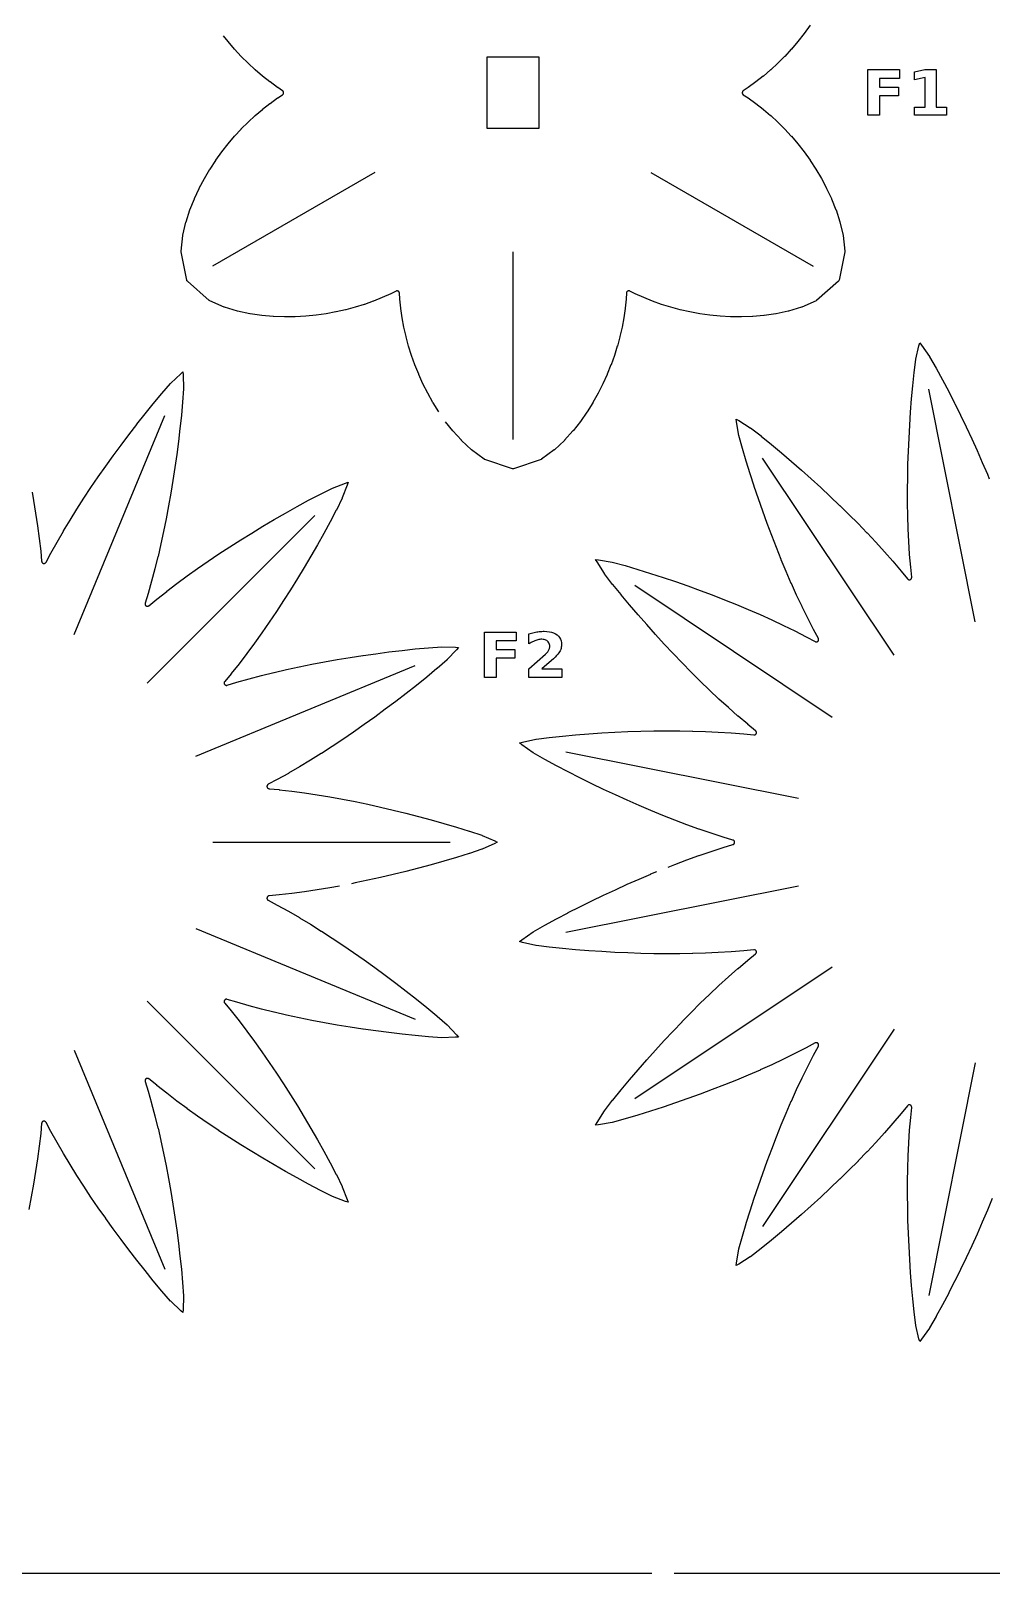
# Model space of a CAD drawing. Header units: millimetres. Extents: x 0 to 300, y 0 to 300.
# Drawn here: x 41.3 to 92.5, y 150 to 232.3 of the extents above; entities that cross this region are included whole.
import ezdxf

# ---------------------------------------------------------------- set-up
doc = ezdxf.new("R2010")
doc.units = ezdxf.units.MM
for name, color, linetype in [('CUT', 1, 'CONTINUOUS'), ('ENGRAVE', 5, 'CONTINUOUS'), ('SCORE', 7, 'CONTINUOUS')]:
    doc.layers.add(name, color=color, linetype=linetype)

msp = doc.modelspace()

# ---------------------------------------------------------------- linework, layer by layer
at = {"layer": 'CUT', "color": 1}
for points in [[(82.8496, 232.6072), (82.5315, 232.163), (82.5281, 232.1585), (82.1977, 231.7354), (82.1942, 231.731), (81.8523, 231.328), (81.8486, 231.3239), (81.4955, 230.9402), (81.4917, 230.9362), (81.1278, 230.5713), (81.1238, 230.5675), (80.7493, 230.2211), (80.7452, 230.2174), (80.3603, 229.8891), (80.356, 229.8855), (79.9607, 229.5751), (79.9563, 229.5718), (79.5508, 229.2791), (79.5462, 229.2759), (79.2884, 229.1053), (79.277, 229.0969), (79.2679, 229.0886), (79.2596, 229.0795), (79.2522, 229.0697), (79.2458, 229.0591), (79.2406, 229.048), (79.2364, 229.0364), (79.2334, 229.0245), (79.2316, 229.0123), (79.231, 229), (79.2316, 228.9877), (79.2334, 228.9755), (79.2364, 228.9636), (79.2406, 228.952), (79.2458, 228.9409), (79.2522, 228.9303), (79.2596, 228.9205), (79.2679, 228.9114), (79.277, 228.9031), (79.2884, 228.8947), (79.5462, 228.7241), (79.5508, 228.7209), (79.9563, 228.4282), (79.9607, 228.4249), (80.356, 228.1145), (80.3603, 228.1109), (80.7452, 227.7826), (80.7493, 227.7789), (81.1238, 227.4325), (81.1278, 227.4287), (81.4917, 227.0638), (81.4955, 227.0598), (81.8486, 226.6761), (81.8523, 226.672), (82.1942, 226.269), (82.1977, 226.2646), (82.5281, 225.8415), (82.5315, 225.837), (82.8496, 225.3928), (82.8529, 225.388), (83.1581, 224.9215), (83.1613, 224.9164), (83.4525, 224.4256), (83.4556, 224.42), (83.731, 223.9022), (83.7341, 223.896), (83.9914, 223.3471), (83.9945, 223.34), (84.2299, 222.7537), (84.233, 222.745), (84.4398, 222.1102), (84.4429, 222.099), (84.6081, 221.3939), (84.6109, 221.3774), (84.7016, 220.5428), (84.7025, 220.5282), (84.7003, 220.5137), (84.3947, 218.9886), (84.3877, 218.9612), (84.3675, 218.9414), (83.1995, 217.9142), (83.188, 217.9051), (83.1749, 217.8985), (82.4068, 217.5598), (82.3911, 217.554), (81.6979, 217.3445), (81.6866, 217.3416), (81.0335, 217.2033), (81.0244, 217.2017), (80.399, 217.1123), (80.3912, 217.1114), (79.7873, 217.0598), (79.7804, 217.0594), (79.1942, 217.0391), (79.1878, 217.039), (78.6172, 217.0457), (78.6111, 217.0459), (78.0545, 217.077), (78.0487, 217.0774), (77.505, 217.1309), (77.4993, 217.1315), (76.9678, 217.2061), (76.9622, 217.207), (76.4423, 217.3016), (76.4368, 217.3027), (75.928, 217.4166), (75.9226, 217.4179), (75.4247, 217.5506), (75.4194, 217.5521), (74.9321, 217.7033), (74.9269, 217.705), (74.4501, 217.8742), (74.4449, 217.8762), (73.9784, 218.0632), (73.9733, 218.0654), (73.5171, 218.2702), (73.512, 218.2726), (73.2354, 218.4105), (73.2224, 218.4162), (73.2107, 218.42), (73.1987, 218.4227), (73.1864, 218.4241), (73.1741, 218.4243), (73.1619, 218.4234), (73.1497, 218.4212), (73.1379, 218.4178), (73.1264, 218.4133), (73.1155, 218.4077), (73.1051, 218.401), (73.0955, 218.3933), (73.0867, 218.3848), (73.0787, 218.3754), (73.0717, 218.3652), (73.0658, 218.3544), (73.0609, 218.3431), (73.0572, 218.3314), (73.0546, 218.3194), (73.0531, 218.3053), (73.0342, 217.9967), (73.0337, 217.9911), (72.983, 217.4936), (72.9823, 217.4881), (72.9111, 216.9906), (72.9102, 216.9851), (72.8183, 216.4876), (72.8172, 216.4822), (72.7044, 215.9846), (72.7031, 215.9793), (72.5691, 215.4817), (72.5675, 215.4764), (72.4118, 214.9788), (72.41, 214.9735), (72.232, 214.4759), (72.23, 214.4707), (72.0287, 213.9731), (72.0265, 213.9679), (71.8009, 213.4702), (71.7984, 213.465), (71.547, 212.9674), (71.5441, 212.9621), (71.2646, 212.4645), (71.2614, 212.459), (70.9507, 211.9616), (70.9468, 211.9558), (70.6002, 211.4586), (70.5955, 211.4523), (70.2054, 210.9553), (70.1995, 210.9483), (69.7531, 210.4518), (69.745, 210.4435), (69.217, 209.9479), (69.2041, 209.9372), (68.5267, 209.4414), (68.5144, 209.4333), (68.5008, 209.4279), (67.0272, 208.93), (67, 208.9225), (66.9728, 208.93), (65.4992, 209.4279), (65.4856, 209.4333), (65.4733, 209.4414), (64.7959, 209.9372), (64.783, 209.9479), (64.255, 210.4435), (64.2469, 210.4518), (63.8005, 210.9483), (63.7946, 210.9553), (63.4109, 211.4441)], [(63.0394, 211.9775), (62.7386, 212.459), (62.7354, 212.4645), (62.4559, 212.9621), (62.453, 212.9674), (62.2016, 213.465), (62.1991, 213.4702), (61.9735, 213.9679), (61.9713, 213.9731), (61.77, 214.4707), (61.768, 214.4759), (61.59, 214.9735), (61.5882, 214.9788), (61.4325, 215.4764), (61.4309, 215.4817), (61.2969, 215.9793), (61.2956, 215.9846), (61.1828, 216.4822), (61.1817, 216.4876), (61.0898, 216.9851), (61.0889, 216.9906), (61.0177, 217.4881), (61.017, 217.4936), (60.9663, 217.9911), (60.9658, 217.9967), (60.9469, 218.3053), (60.9454, 218.3194), (60.9428, 218.3314), (60.9391, 218.3431), (60.9342, 218.3544), (60.9283, 218.3652), (60.9213, 218.3754), (60.9133, 218.3848), (60.9045, 218.3933), (60.8949, 218.401), (60.8845, 218.4077), (60.8736, 218.4133), (60.8621, 218.4178), (60.8503, 218.4212), (60.8381, 218.4234), (60.8259, 218.4243), (60.8136, 218.4241), (60.8013, 218.4227), (60.7893, 218.42), (60.7776, 218.4162), (60.7646, 218.4105), (60.488, 218.2726), (60.4829, 218.2702), (60.0267, 218.0654), (60.0216, 218.0632), (59.5551, 217.8762), (59.5499, 217.8742), (59.0731, 217.705), (59.0679, 217.7033), (58.5806, 217.5521), (58.5753, 217.5506), (58.0774, 217.4179), (58.072, 217.4166), (57.5632, 217.3027), (57.5577, 217.3016), (57.0378, 217.207), (57.0322, 217.2061), (56.5007, 217.1315), (56.495, 217.1309), (55.9513, 217.0774), (55.9455, 217.077), (55.3889, 217.0459), (55.3828, 217.0457), (54.8122, 217.039), (54.8058, 217.0391), (54.2196, 217.0594), (54.2127, 217.0598), (53.6088, 217.1114), (53.601, 217.1123), (52.9756, 217.2017), (52.9665, 217.2033), (52.3134, 217.3416), (52.3021, 217.3445), (51.6089, 217.554), (51.5932, 217.5598), (50.8251, 217.8985), (50.812, 217.9051), (50.8005, 217.9142), (49.6325, 218.9414), (49.6123, 218.9612), (49.6053, 218.9886), (49.2997, 220.5137), (49.2975, 220.5282), (49.2984, 220.5428), (49.3891, 221.3774), (49.3919, 221.3939), (49.5571, 222.099), (49.5602, 222.1102), (49.767, 222.745), (49.7701, 222.7537), (50.0055, 223.34), (50.0086, 223.3471), (50.2659, 223.896), (50.269, 223.9022), (50.5444, 224.42), (50.5475, 224.4256), (50.8387, 224.9164), (50.8419, 224.9215), (51.1471, 225.388), (51.1504, 225.3928), (51.4685, 225.837), (51.4719, 225.8415), (51.8023, 226.2646), (51.8058, 226.269), (52.1477, 226.672), (52.1514, 226.6761), (52.5045, 227.0598), (52.5083, 227.0638), (52.8722, 227.4287), (52.8762, 227.4325), (53.2507, 227.7789), (53.2548, 227.7826), (53.6397, 228.1109), (53.644, 228.1145), (54.0393, 228.4249), (54.0437, 228.4282), (54.4492, 228.7209), (54.4538, 228.7241), (54.7116, 228.8947), (54.723, 228.9031), (54.7321, 228.9114), (54.7404, 228.9205), (54.7478, 228.9303), (54.7542, 228.9409), (54.7594, 228.952), (54.7636, 228.9636), (54.7666, 228.9755), (54.7684, 228.9877), (54.769, 229), (54.7684, 229.0123), (54.7666, 229.0245), (54.7636, 229.0364), (54.7594, 229.048), (54.7542, 229.0591), (54.7478, 229.0697), (54.7404, 229.0795), (54.7321, 229.0886), (54.723, 229.0969), (54.7116, 229.1053), (54.4538, 229.2759), (54.4492, 229.2791), (54.0437, 229.5718), (54.0393, 229.5751), (53.644, 229.8855), (53.6397, 229.8891), (53.2548, 230.2174), (53.2507, 230.2211), (52.8762, 230.5675), (52.8722, 230.5713), (52.5083, 230.9362), (52.5045, 230.9402), (52.1514, 231.3239), (52.1477, 231.328), (51.8058, 231.731), (51.8023, 231.7354), (51.5658, 232.0382)], [(75.2735, 187.6779), (75.6381, 187.8219), (75.6401, 187.8226), (76.2793, 188.0641), (76.2813, 188.0648), (76.9227, 188.2955), (76.9248, 188.2963), (77.5684, 188.5155), (77.5707, 188.5163), (78.2165, 188.7236), (78.219, 188.7243), (78.7361, 188.8798), (78.7494, 188.8845), (78.7605, 188.8897), (78.7711, 188.896), (78.781, 188.9033), (78.7901, 188.9115), (78.7983, 188.9206), (78.8057, 188.9305), (78.812, 188.941), (78.8172, 188.9521), (78.8214, 188.9637), (78.8244, 188.9756), (78.8262, 188.9877), (78.8268, 189), (78.8262, 189.0123), (78.8244, 189.0244), (78.8214, 189.0363), (78.8172, 189.0479), (78.812, 189.059), (78.8057, 189.0695), (78.7983, 189.0794), (78.7901, 189.0885), (78.781, 189.0967), (78.7711, 189.104), (78.7605, 189.1103), (78.7494, 189.1155), (78.7361, 189.1202), (78.219, 189.2757), (78.2165, 189.2764), (77.5707, 189.4837), (77.5684, 189.4845), (76.9248, 189.7037), (76.9227, 189.7045), (76.2813, 189.9352), (76.2793, 189.9359), (75.6401, 190.1774), (75.6381, 190.1781), (75.0009, 190.4298), (74.9991, 190.4305), (74.3637, 190.6918), (74.362, 190.6925), (73.7284, 190.9628), (73.7268, 190.9635), (73.0948, 191.2423), (73.0934, 191.243), (72.4629, 191.5299), (72.4616, 191.5305), (71.8326, 191.825), (71.8313, 191.8256), (71.2037, 192.1275), (71.2025, 192.1281), (70.5764, 192.4372), (70.5751, 192.4379), (69.9505, 192.7546), (69.949, 192.7554), (69.3264, 193.0807), (69.3245, 193.0818), (68.7045, 193.4183), (68.7014, 193.42), (68.0872, 193.7742), (68.0764, 193.781), (67.4779, 194.2045), (67.356, 194.2998), (67.5051, 194.3412), (68.2201, 194.5034), (68.2327, 194.5057), (68.9356, 194.5978), (68.9392, 194.5982), (69.6408, 194.6719), (69.6429, 194.6721), (70.3427, 194.7344), (70.3444, 194.7345), (71.0425, 194.7881), (71.044, 194.7882), (71.7407, 194.8342), (71.7422, 194.8343), (72.4374, 194.8731), (72.4389, 194.8731), (73.1327, 194.9045), (73.1342, 194.9046), (73.8264, 194.9284), (73.828, 194.9284), (74.5186, 194.9442), (74.5203, 194.9442), (75.2092, 194.9515), (75.211, 194.9515), (75.898, 194.9497), (75.9, 194.9497), (76.585, 194.9384), (76.5871, 194.9383), (77.27, 194.9168), (77.2722, 194.9167), (77.953, 194.8843), (77.9553, 194.8842), (78.6337, 194.8405), (78.6362, 194.8403), (79.3122, 194.7847), (79.3147, 194.7845), (79.852, 194.7302), (79.8661, 194.7294), (79.8784, 194.73), (79.8905, 194.7318), (79.9024, 194.7347), (79.914, 194.7389), (79.9251, 194.7441), (79.9357, 194.7504), (79.9455, 194.7577), (79.9546, 194.7659), (79.9629, 194.775), (79.9702, 194.7849), (79.9765, 194.7954), (79.9818, 194.8065), (79.9859, 194.8181), (79.9889, 194.83), (79.9907, 194.8422), (79.9913, 194.8544), (79.9907, 194.8667), (79.9889, 194.8788), (79.9859, 194.8908), (79.9817, 194.9023), (79.9764, 194.9134), (79.9701, 194.9239), (79.9628, 194.9338), (79.9545, 194.9429), (79.944, 194.9523), (79.5257, 195.2938), (79.5237, 195.2954), (79.0064, 195.7341), (79.0046, 195.7357), (78.4939, 196.1846), (78.4922, 196.1861), (77.988, 196.6446), (77.9864, 196.6461), (77.4882, 197.1138), (77.4867, 197.1152), (76.9943, 197.5916), (76.9929, 197.5929), (76.5058, 198.0775), (76.5046, 198.0788), (76.0226, 198.571), (76.0214, 198.5722), (75.5442, 199.0717), (75.5432, 199.0729), (75.0705, 199.5792), (75.0695, 199.5803), (74.6011, 200.0931), (74.6001, 200.0942), (74.1358, 200.6132), (74.1349, 200.6142), (73.6748, 201.1394), (73.6738, 201.1405), (73.218, 201.6722), (73.2169, 201.6734), (72.7662, 202.2123), (72.7648, 202.214), (72.3208, 202.7622), (72.3186, 202.7649), (71.8867, 203.3272), (71.8794, 203.3376), (71.4885, 203.9579), (71.4123, 204.0926), (71.5659, 204.0738), (72.2886, 203.95), (72.301, 203.9473), (72.9857, 203.7634), (72.9891, 203.7624), (73.6655, 203.562), (73.6676, 203.5614), (74.3379, 203.3511), (74.3395, 203.3506), (75.0051, 203.133), (75.0065, 203.1325), (75.6678, 202.9084), (75.6691, 202.9079), (76.3263, 202.6776), (76.3277, 202.6771), (76.9807, 202.4406), (76.9821, 202.4401), (77.6307, 202.1972), (77.6322, 202.1966), (78.2763, 201.9469), (78.2779, 201.9463), (78.9171, 201.6894), (78.9188, 201.6887), (79.5528, 201.4242), (79.5546, 201.4234), (80.1832, 201.1508), (80.1851, 201.1499), (80.8078, 200.8686), (80.8098, 200.8677), (81.4263, 200.5773), (81.4284, 200.5763), (82.0385, 200.2763), (82.0407, 200.2752), (82.6439, 199.9652), (82.6462, 199.964), (83.1218, 199.7082), (83.1345, 199.7021), (83.1461, 199.6979), (83.158, 199.6949), (83.1701, 199.6931), (83.1824, 199.6925), (83.1947, 199.6931), (83.2068, 199.6949), (83.2187, 199.6978), (83.2303, 199.702), (83.2414, 199.7072), (83.252, 199.7135), (83.2618, 199.7208), (83.2709, 199.7291), (83.2792, 199.7382), (83.2865, 199.748), (83.2928, 199.7586), (83.298, 199.7697), (83.3022, 199.7813), (83.3051, 199.7932), (83.3069, 199.8053), (83.3075, 199.8176), (83.3069, 199.8299), (83.3051, 199.842), (83.3021, 199.8539), (83.2979, 199.8655), (83.2918, 199.8782), (83.036, 200.3538), (83.0348, 200.3561), (82.7248, 200.9593), (82.7237, 200.9615), (82.4237, 201.5716), (82.4227, 201.5737), (82.1323, 202.1902), (82.1314, 202.1922), (81.8501, 202.8149), (81.8492, 202.8168), (81.5766, 203.4454), (81.5758, 203.4472), (81.3113, 204.0812), (81.3106, 204.0829), (81.0537, 204.7221), (81.0531, 204.7237), (80.8034, 205.3678), (80.8028, 205.3693), (80.5599, 206.0179), (80.5594, 206.0193), (80.3229, 206.6723), (80.3224, 206.6737), (80.0921, 207.3309), (80.0916, 207.3322), (79.8675, 207.9935), (79.867, 207.9949), (79.6494, 208.6605), (79.6489, 208.6621), (79.4386, 209.3324), (79.438, 209.3345), (79.2376, 210.0109), (79.2366, 210.0143), (79.0527, 210.699), (79.05, 210.7114), (78.9262, 211.4341), (78.9074, 211.5877), (79.0421, 211.5115), (79.6624, 211.1206), (79.6728, 211.1133), (80.2351, 210.6814), (80.2378, 210.6792), (80.786, 210.2352), (80.7877, 210.2338), (81.3266, 209.7831), (81.3278, 209.782), (81.8595, 209.3262), (81.8606, 209.3252), (82.3858, 208.8651), (82.3868, 208.8642), (82.9058, 208.3999), (82.9069, 208.3989), (83.4197, 207.9305), (83.4208, 207.9295), (83.9271, 207.4568), (83.9283, 207.4558), (84.4278, 206.9786), (84.429, 206.9774), (84.9212, 206.4954), (84.9225, 206.4942), (85.4071, 206.0071), (85.4084, 206.0057), (85.8848, 205.5133), (85.8862, 205.5118), (86.3539, 205.0136), (86.3554, 205.012), (86.8139, 204.5078), (86.8154, 204.5061), (87.2643, 203.9954), (87.2659, 203.9936), (87.7046, 203.4763), (87.7062, 203.4743), (88.0477, 203.056), (88.0571, 203.0455), (88.0662, 203.0372), (88.0761, 203.0299), (88.0866, 203.0236), (88.0977, 203.0183), (88.1092, 203.0141), (88.1212, 203.0111), (88.1333, 203.0093), (88.1456, 203.0087), (88.1578, 203.0093), (88.17, 203.0111), (88.1819, 203.0141), (88.1935, 203.0182), (88.2046, 203.0235), (88.2151, 203.0298), (88.225, 203.0371), (88.2341, 203.0454), (88.2423, 203.0545), (88.2496, 203.0643), (88.2559, 203.0749), (88.2611, 203.086), (88.2653, 203.0976), (88.2682, 203.1095), (88.27, 203.1216), (88.2706, 203.1339), (88.2698, 203.148), (88.2155, 203.6853), (88.2153, 203.6878), (88.1597, 204.3638), (88.1595, 204.3663), (88.1158, 205.0447), (88.1157, 205.047), (88.0833, 205.7278), (88.0832, 205.73), (88.0617, 206.4129), (88.0616, 206.415), (88.0503, 207.1), (88.0503, 207.102), (88.0485, 207.789), (88.0485, 207.7908), (88.0558, 208.4797), (88.0558, 208.4814), (88.0716, 209.172), (88.0716, 209.1736), (88.0954, 209.8658), (88.0955, 209.8673), (88.1269, 210.5611), (88.1269, 210.5626), (88.1657, 211.2578), (88.1658, 211.2593), (88.2118, 211.956), (88.2119, 211.9575), (88.2655, 212.6556), (88.2656, 212.6573), (88.3279, 213.3571), (88.3281, 213.3592), (88.4018, 214.0608), (88.4022, 214.0644), (88.4943, 214.7673), (88.4966, 214.7799), (88.6588, 215.4949), (88.7002, 215.644), (88.7955, 215.5221), (89.219, 214.9236), (89.2258, 214.9128), (89.58, 214.2986), (89.5817, 214.2955), (89.9182, 213.6755), (89.9193, 213.6736), (90.2446, 213.051), (90.2454, 213.0495), (90.5621, 212.4249), (90.5628, 212.4236), (90.8719, 211.7975), (90.8725, 211.7963), (91.1744, 211.1687), (91.175, 211.1674), (91.4695, 210.5384), (91.4701, 210.5371), (91.757, 209.9066), (91.7577, 209.9052), (92.0365, 209.2732), (92.0372, 209.2716), (92.3075, 208.638), (92.3082, 208.6363), (92.4108, 208.3869)], [(41.3455, 207.686), (41.4268, 207.2389), (41.4271, 207.2368), (41.5392, 206.5628), (41.5396, 206.5606), (41.6406, 205.8866), (41.641, 205.8844), (41.7305, 205.2104), (41.7308, 205.208), (41.8081, 204.5341), (41.8084, 204.5316), (41.8599, 203.9941), (41.8619, 203.9801), (41.8649, 203.9682), (41.869, 203.9566), (41.8742, 203.9455), (41.8805, 203.9349), (41.8878, 203.9251), (41.8961, 203.9159), (41.9052, 203.9077), (41.915, 203.9004), (41.9256, 203.894), (41.9367, 203.8888), (41.9482, 203.8846), (41.9601, 203.8817), (41.9723, 203.8799), (41.9846, 203.8793), (41.9968, 203.8799), (42.009, 203.8817), (42.0209, 203.8847), (42.0325, 203.8888), (42.0435, 203.8941), (42.0541, 203.9004), (42.0639, 203.9078), (42.073, 203.916), (42.0812, 203.9251), (42.0885, 203.935), (42.0958, 203.9472), (42.3491, 204.424), (42.3503, 204.4263), (42.6796, 205.0193), (42.6808, 205.0214), (43.0214, 205.6098), (43.0226, 205.6118), (43.3739, 206.1958), (43.3751, 206.1976), (43.7366, 206.7775), (43.7377, 206.7792), (44.1088, 207.3551), (44.1099, 207.3567), (44.4901, 207.9289), (44.4911, 207.9304), (44.8799, 208.4992), (44.8809, 208.5006), (45.2777, 209.066), (45.2786, 209.0673), (45.683, 209.6297), (45.6838, 209.6309), (46.0954, 210.1904), (46.0962, 210.1915), (46.5147, 210.7481), (46.5156, 210.7492), (46.9409, 211.303), (46.9418, 211.3041), (47.3743, 211.8549), (47.3753, 211.8562), (47.8159, 212.4034), (47.8173, 212.4051), (48.2683, 212.9475), (48.2706, 212.9502), (48.7378, 213.4835), (48.7466, 213.4927), (49.2787, 213.9971), (49.396, 214.0981), (49.4075, 213.9438), (49.4271, 213.2109), (49.4268, 213.1981), (49.38, 212.4907), (49.3798, 212.4871), (49.3151, 211.7847), (49.3149, 211.7825), (49.2395, 211.084), (49.2393, 211.0824), (49.1557, 210.3871), (49.1555, 210.3857), (49.0647, 209.6933), (49.0645, 209.6919), (48.9669, 209.0025), (48.9666, 209.001), (48.8621, 208.3144), (48.8618, 208.313), (48.7501, 207.6294), (48.7499, 207.6278), (48.6306, 206.9474), (48.6303, 206.9457), (48.503, 206.2687), (48.5027, 206.2669), (48.3669, 205.5934), (48.3665, 205.5915), (48.2217, 204.9218), (48.2213, 204.9198), (48.0669, 204.2542), (48.0664, 204.2521), (47.9019, 203.5907), (47.9013, 203.5885), (47.7261, 202.9316), (47.7254, 202.9292), (47.539, 202.2771), (47.5383, 202.2746), (47.3802, 201.7583), (47.3767, 201.7446), (47.3749, 201.7324), (47.3743, 201.7202), (47.3748, 201.7079), (47.3766, 201.6957), (47.3796, 201.6838), (47.3837, 201.6723), (47.389, 201.6611), (47.3953, 201.6506), (47.4026, 201.6407), (47.4108, 201.6316), (47.4199, 201.6234), (47.4298, 201.6161), (47.4403, 201.6097), (47.4514, 201.6045), (47.463, 201.6004), (47.4749, 201.5974), (47.4871, 201.5956), (47.4993, 201.595), (47.5116, 201.5956), (47.5237, 201.5974), (47.5357, 201.6005), (47.5472, 201.6046), (47.5583, 201.6099), (47.5688, 201.6162), (47.5801, 201.6247), (47.9967, 201.9683), (47.9987, 201.9699), (48.5298, 202.3917), (48.5318, 202.3932), (49.0716, 202.8065), (49.0734, 202.8079), (49.6215, 203.213), (49.6233, 203.2143), (50.1792, 203.6116), (50.1808, 203.6128), (50.7441, 204.0029), (50.7457, 204.0039), (51.316, 204.3871), (51.3175, 204.3881), (51.8943, 204.7648), (51.8957, 204.7657), (52.4787, 205.1362), (52.4801, 205.1371), (53.0689, 205.5019), (53.0702, 205.5027), (53.6645, 205.862), (53.6657, 205.8628), (54.2653, 206.2169), (54.2666, 206.2176), (54.8714, 206.5664), (54.8727, 206.5671), (55.483, 206.9104), (55.4845, 206.9113), (56.1009, 207.2482), (56.1029, 207.2492), (56.7271, 207.5778), (56.7303, 207.5794), (57.366, 207.8934), (57.3776, 207.8985), (58.0622, 208.1608), (58.2092, 208.2092), (58.1608, 208.0622), (57.8985, 207.3776), (57.8934, 207.366), (57.5794, 206.7303), (57.5778, 206.7271), (57.2492, 206.1029), (57.2482, 206.1009), (56.9113, 205.4845), (56.9104, 205.483), (56.5671, 204.8727), (56.5664, 204.8714), (56.2176, 204.2666), (56.2169, 204.2653), (55.8628, 203.6657), (55.862, 203.6645), (55.5027, 203.0702), (55.5019, 203.0689), (55.1371, 202.4801), (55.1362, 202.4787), (54.7657, 201.8957), (54.7648, 201.8943), (54.3881, 201.3175), (54.3871, 201.316), (54.0039, 200.7457), (54.0029, 200.7441), (53.6128, 200.1808), (53.6116, 200.1792), (53.2143, 199.6233), (53.213, 199.6215), (52.8079, 199.0734), (52.8065, 199.0716), (52.3932, 198.5318), (52.3917, 198.5298), (51.9699, 197.9987), (51.9683, 197.9967), (51.6247, 197.5801), (51.6162, 197.5688), (51.6099, 197.5583), (51.6046, 197.5472), (51.6005, 197.5357), (51.5974, 197.5237), (51.5956, 197.5116), (51.595, 197.4993), (51.5956, 197.4871), (51.5974, 197.4749), (51.6004, 197.463), (51.6045, 197.4514), (51.6097, 197.4403), (51.6161, 197.4298), (51.6234, 197.4199), (51.6316, 197.4108), (51.6407, 197.4026), (51.6506, 197.3953), (51.6611, 197.389), (51.6723, 197.3837), (51.6838, 197.3796), (51.6957, 197.3766), (51.7079, 197.3748), (51.7202, 197.3743), (51.7324, 197.3749), (51.7446, 197.3767), (51.7583, 197.3802), (52.2746, 197.5383), (52.2771, 197.539), (52.9292, 197.7254), (52.9316, 197.7261), (53.5885, 197.9013), (53.5907, 197.9019), (54.2521, 198.0664), (54.2542, 198.0669), (54.9198, 198.2213), (54.9218, 198.2217), (55.5915, 198.3665), (55.5934, 198.3669), (56.2669, 198.5027), (56.2687, 198.503), (56.9457, 198.6303), (56.9474, 198.6306), (57.6278, 198.7499), (57.6294, 198.7501), (58.313, 198.8618), (58.3144, 198.8621), (59.001, 198.9666), (59.0025, 198.9669), (59.6919, 199.0645), (59.6933, 199.0647), (60.3857, 199.1555), (60.3871, 199.1557), (61.0824, 199.2393), (61.084, 199.2395), (61.7825, 199.3149), (61.7847, 199.3151), (62.4871, 199.3798), (62.4907, 199.38), (63.1981, 199.4268), (63.2109, 199.4271), (63.9438, 199.4075), (64.0981, 199.396), (63.9971, 199.2787), (63.4927, 198.7466), (63.4835, 198.7378), (62.9502, 198.2706), (62.9475, 198.2683), (62.4051, 197.8173), (62.4034, 197.8159), (61.8562, 197.3753), (61.8549, 197.3743), (61.3041, 196.9418), (61.303, 196.9409), (60.7492, 196.5156), (60.7481, 196.5147), (60.1915, 196.0962), (60.1904, 196.0954), (59.6309, 195.6838), (59.6297, 195.683), (59.0673, 195.2786), (59.066, 195.2777), (58.5006, 194.8809), (58.4992, 194.8799), (57.9304, 194.4911), (57.9289, 194.4901), (57.3567, 194.1099), (57.3551, 194.1088), (56.7792, 193.7377), (56.7775, 193.7366), (56.1976, 193.3751), (56.1958, 193.3739), (55.6118, 193.0226), (55.6098, 193.0214), (55.0214, 192.6808), (55.0193, 192.6796), (54.4263, 192.3503), (54.424, 192.3491), (53.9472, 192.0958), (53.935, 192.0885), (53.9251, 192.0812), (53.916, 192.073), (53.9078, 192.0639), (53.9004, 192.0541), (53.8941, 192.0435), (53.8888, 192.0325), (53.8847, 192.0209), (53.8817, 192.009), (53.8799, 191.9968), (53.8793, 191.9846), (53.8799, 191.9723), (53.8817, 191.9601), (53.8846, 191.9482), (53.8888, 191.9367), (53.894, 191.9256), (53.9004, 191.915), (53.9077, 191.9052), (53.9159, 191.8961), (53.9251, 191.8878), (53.9349, 191.8805), (53.9455, 191.8742), (53.9566, 191.869), (53.9682, 191.8649), (53.9801, 191.8619), (53.9941, 191.8599), (54.5316, 191.8084), (54.5341, 191.8081), (55.208, 191.7308), (55.2104, 191.7305), (55.8844, 191.641), (55.8866, 191.6406), (56.5606, 191.5396), (56.5628, 191.5392), (57.2368, 191.4271), (57.2389, 191.4268), (57.913, 191.3043), (57.9149, 191.3039), (58.589, 191.1716), (58.5908, 191.1712), (59.265, 191.0297), (59.2667, 191.0293), (59.941, 190.8791), (59.9425, 190.8788), (60.6168, 190.7204), (60.6183, 190.7201), (61.2926, 190.5539), (61.294, 190.5536), (61.9684, 190.3799), (61.9698, 190.3796), (62.6441, 190.1985), (62.6455, 190.1981), (63.3199, 190.0093), (63.3215, 190.0089), (63.9956, 189.8112), (63.9977, 189.8106), (64.6715, 189.6015), (64.6748, 189.6004), (65.3463, 189.3729), (65.3582, 189.3683), (66.0278, 189.0697), (66.166, 189), (66.0278, 188.9303), (65.3582, 188.6317), (65.3463, 188.6271), (64.6748, 188.3996), (64.6715, 188.3985), (63.9977, 188.1894), (63.9956, 188.1888), (63.3215, 187.9911), (63.3199, 187.9907), (62.6455, 187.8019), (62.6441, 187.8015), (61.9698, 187.6204), (61.9684, 187.6201), (61.294, 187.4464), (61.2926, 187.4461), (60.6183, 187.2799), (60.6168, 187.2796), (59.9425, 187.1212), (59.941, 187.1209), (59.2667, 186.9707), (59.265, 186.9703), (58.5908, 186.8288), (58.589, 186.8284), (58.3857, 186.7885)], [(92.5695, 169.9991), (92.3082, 169.3637), (92.3075, 169.362), (92.0372, 168.7284), (92.0365, 168.7268), (91.7577, 168.0948), (91.757, 168.0934), (91.4701, 167.4629), (91.4695, 167.4616), (91.175, 166.8326), (91.1744, 166.8313), (90.8725, 166.2037), (90.8719, 166.2025), (90.5628, 165.5764), (90.5621, 165.5751), (90.2454, 164.9505), (90.2446, 164.949), (89.9193, 164.3264), (89.9182, 164.3245), (89.5817, 163.7045), (89.58, 163.7014), (89.2258, 163.0872), (89.219, 163.0764), (88.7955, 162.4779), (88.7002, 162.356), (88.6588, 162.5051), (88.4966, 163.2201), (88.4943, 163.2327), (88.4022, 163.9356), (88.4018, 163.9392), (88.3281, 164.6408), (88.3279, 164.6429), (88.2656, 165.3427), (88.2655, 165.3444), (88.2119, 166.0425), (88.2118, 166.044), (88.1658, 166.7407), (88.1657, 166.7422), (88.1269, 167.4374), (88.1269, 167.4389), (88.0955, 168.1327), (88.0954, 168.1342), (88.0716, 168.8264), (88.0716, 168.828), (88.0558, 169.5186), (88.0558, 169.5203), (88.0485, 170.2092), (88.0485, 170.211), (88.0503, 170.898), (88.0503, 170.9), (88.0616, 171.585), (88.0617, 171.5871), (88.0832, 172.27), (88.0833, 172.2722), (88.1157, 172.953), (88.1158, 172.9553), (88.1595, 173.6337), (88.1597, 173.6362), (88.2153, 174.3122), (88.2155, 174.3147), (88.2698, 174.852), (88.2706, 174.8661), (88.27, 174.8784), (88.2682, 174.8905), (88.2653, 174.9024), (88.2611, 174.914), (88.2559, 174.9251), (88.2496, 174.9357), (88.2423, 174.9455), (88.2341, 174.9546), (88.225, 174.9629), (88.2151, 174.9702), (88.2046, 174.9765), (88.1935, 174.9818), (88.1819, 174.9859), (88.17, 174.9889), (88.1578, 174.9907), (88.1456, 174.9913), (88.1333, 174.9907), (88.1212, 174.9889), (88.1092, 174.9859), (88.0977, 174.9817), (88.0866, 174.9764), (88.0761, 174.9701), (88.0662, 174.9628), (88.0571, 174.9545), (88.0477, 174.944), (87.7062, 174.5257), (87.7046, 174.5237), (87.2659, 174.0064), (87.2643, 174.0046), (86.8154, 173.4939), (86.8139, 173.4922), (86.3554, 172.988), (86.3539, 172.9864), (85.8862, 172.4882), (85.8848, 172.4867), (85.4084, 171.9943), (85.4071, 171.9929), (84.9225, 171.5058), (84.9212, 171.5046), (84.429, 171.0226), (84.4278, 171.0214), (83.9283, 170.5442), (83.9271, 170.5432), (83.4208, 170.0705), (83.4197, 170.0695), (82.9069, 169.6011), (82.9058, 169.6001), (82.3868, 169.1358), (82.3858, 169.1349), (81.8606, 168.6748), (81.8595, 168.6738), (81.3278, 168.218), (81.3266, 168.2169), (80.7877, 167.7662), (80.786, 167.7648), (80.2378, 167.3208), (80.2351, 167.3186), (79.6728, 166.8867), (79.6624, 166.8794), (79.0421, 166.4885), (78.9074, 166.4123), (78.9262, 166.5659), (79.05, 167.2886), (79.0527, 167.301), (79.2366, 167.9857), (79.2376, 167.9891), (79.438, 168.6655), (79.4386, 168.6676), (79.6489, 169.3379), (79.6494, 169.3395), (79.867, 170.0051), (79.8675, 170.0065), (80.0916, 170.6678), (80.0921, 170.6691), (80.3224, 171.3263), (80.3229, 171.3277), (80.5594, 171.9807), (80.5599, 171.9821), (80.8028, 172.6307), (80.8034, 172.6322), (81.0531, 173.2763), (81.0537, 173.2779), (81.3106, 173.9171), (81.3113, 173.9188), (81.5758, 174.5528), (81.5766, 174.5546), (81.8492, 175.1832), (81.8501, 175.1851), (82.1314, 175.8078), (82.1323, 175.8098), (82.4227, 176.4263), (82.4237, 176.4284), (82.7237, 177.0385), (82.7248, 177.0407), (83.0348, 177.6439), (83.036, 177.6462), (83.2918, 178.1218), (83.2979, 178.1345), (83.3021, 178.1461), (83.3051, 178.158), (83.3069, 178.1701), (83.3075, 178.1824), (83.3069, 178.1947), (83.3051, 178.2068), (83.3022, 178.2187), (83.298, 178.2303), (83.2928, 178.2414), (83.2865, 178.252), (83.2792, 178.2618), (83.2709, 178.2709), (83.2618, 178.2792), (83.252, 178.2865), (83.2414, 178.2928), (83.2303, 178.298), (83.2187, 178.3022), (83.2068, 178.3051), (83.1947, 178.3069), (83.1824, 178.3075), (83.1701, 178.3069), (83.158, 178.3051), (83.1461, 178.3021), (83.1345, 178.2979), (83.1218, 178.2918), (82.6462, 178.036), (82.6439, 178.0348), (82.0407, 177.7248), (82.0385, 177.7237), (81.4284, 177.4237), (81.4263, 177.4227), (80.8098, 177.1323), (80.8078, 177.1314), (80.1851, 176.8501), (80.1832, 176.8492), (79.5546, 176.5766), (79.5528, 176.5758), (78.9188, 176.3113), (78.9171, 176.3106), (78.2779, 176.0537), (78.2763, 176.0531), (77.6322, 175.8034), (77.6307, 175.8028), (76.9821, 175.5599), (76.9807, 175.5594), (76.3277, 175.3229), (76.3263, 175.3224), (75.6691, 175.0921), (75.6678, 175.0916), (75.0065, 174.8675), (75.0051, 174.867), (74.3395, 174.6494), (74.3379, 174.6489), (73.6676, 174.4386), (73.6655, 174.438), (72.9891, 174.2376), (72.9857, 174.2366), (72.301, 174.0527), (72.2886, 174.05), (71.5659, 173.9262), (71.4123, 173.9074), (71.4885, 174.0421), (71.8794, 174.6624), (71.8867, 174.6728), (72.3186, 175.2351), (72.3208, 175.2378), (72.7648, 175.786), (72.7662, 175.7877), (73.2169, 176.3266), (73.218, 176.3278), (73.6738, 176.8595), (73.6748, 176.8606), (74.1349, 177.3858), (74.1358, 177.3868), (74.6001, 177.9058), (74.6011, 177.9069), (75.0695, 178.4197), (75.0705, 178.4208), (75.5432, 178.9271), (75.5442, 178.9283), (76.0214, 179.4278), (76.0226, 179.429), (76.5046, 179.9212), (76.5058, 179.9225), (76.9929, 180.4071), (76.9943, 180.4084), (77.4867, 180.8848), (77.4882, 180.8862), (77.9864, 181.3539), (77.988, 181.3554), (78.4922, 181.8139), (78.4939, 181.8154), (79.0046, 182.2643), (79.0064, 182.2659), (79.5237, 182.7046), (79.5257, 182.7062), (79.944, 183.0477), (79.9545, 183.0571), (79.9628, 183.0662), (79.9701, 183.0761), (79.9764, 183.0866), (79.9817, 183.0977), (79.9859, 183.1092), (79.9889, 183.1212), (79.9907, 183.1333), (79.9913, 183.1456), (79.9907, 183.1578), (79.9889, 183.17), (79.9859, 183.1819), (79.9818, 183.1935), (79.9765, 183.2046), (79.9702, 183.2151), (79.9629, 183.225), (79.9546, 183.2341), (79.9455, 183.2423), (79.9357, 183.2496), (79.9251, 183.2559), (79.914, 183.2611), (79.9024, 183.2653), (79.8905, 183.2682), (79.8784, 183.27), (79.8661, 183.2706), (79.852, 183.2698), (79.3147, 183.2155), (79.3122, 183.2153), (78.6362, 183.1597), (78.6337, 183.1595), (77.9553, 183.1158), (77.953, 183.1157), (77.2722, 183.0833), (77.27, 183.0832), (76.5871, 183.0617), (76.585, 183.0616), (75.9, 183.0503), (75.898, 183.0503), (75.211, 183.0485), (75.2092, 183.0485), (74.5203, 183.0558), (74.5186, 183.0558), (73.828, 183.0716), (73.8264, 183.0716), (73.1342, 183.0954), (73.1327, 183.0955), (72.4389, 183.1269), (72.4374, 183.1269), (71.7422, 183.1657), (71.7407, 183.1658), (71.044, 183.2118), (71.0425, 183.2119), (70.3444, 183.2655), (70.3427, 183.2656), (69.6429, 183.3279), (69.6408, 183.3281), (68.9392, 183.4018), (68.9356, 183.4022), (68.2327, 183.4943), (68.2201, 183.4966), (67.5051, 183.6588), (67.356, 183.7002), (67.4779, 183.7955), (68.0764, 184.219), (68.0872, 184.2258), (68.7014, 184.58), (68.7045, 184.5817), (69.3245, 184.9182), (69.3264, 184.9193), (69.949, 185.2446), (69.9505, 185.2454), (70.5751, 185.5621), (70.5764, 185.5628), (71.2025, 185.8719), (71.2037, 185.8725), (71.8313, 186.1744), (71.8326, 186.175), (72.4616, 186.4695), (72.4629, 186.4701), (73.0934, 186.757), (73.0948, 186.7577), (73.7268, 187.0365), (73.7284, 187.0372), (74.362, 187.3075), (74.3637, 187.3082), (74.6708, 187.4345)], [(57.7474, 186.6657), (57.2389, 186.5732), (57.2368, 186.5729), (56.5628, 186.4608), (56.5606, 186.4604), (55.8866, 186.3594), (55.8844, 186.359), (55.2104, 186.2695), (55.208, 186.2692), (54.5341, 186.1919), (54.5316, 186.1916), (53.9941, 186.1401), (53.9801, 186.1381), (53.9682, 186.1351), (53.9566, 186.131), (53.9455, 186.1258), (53.9349, 186.1195), (53.9251, 186.1122), (53.9159, 186.1039), (53.9077, 186.0948), (53.9004, 186.085), (53.894, 186.0744), (53.8888, 186.0633), (53.8846, 186.0518), (53.8817, 186.0399), (53.8799, 186.0277), (53.8793, 186.0154), (53.8799, 186.0032), (53.8817, 185.991), (53.8847, 185.9791), (53.8888, 185.9675), (53.8941, 185.9565), (53.9004, 185.9459), (53.9078, 185.9361), (53.916, 185.927), (53.9251, 185.9188), (53.935, 185.9115), (53.9472, 185.9042), (54.424, 185.6509), (54.4263, 185.6497), (55.0193, 185.3204), (55.0214, 185.3192), (55.6098, 184.9786), (55.6118, 184.9774), (56.1958, 184.6261), (56.1976, 184.6249), (56.7775, 184.2634), (56.7792, 184.2623), (57.3551, 183.8912), (57.3567, 183.8901), (57.9289, 183.5099), (57.9304, 183.5089), (58.4992, 183.1201), (58.5006, 183.1191), (59.066, 182.7223), (59.0673, 182.7214), (59.6297, 182.317), (59.6309, 182.3162), (60.1904, 181.9046), (60.1915, 181.9038), (60.7481, 181.4853), (60.7492, 181.4844), (61.303, 181.0591), (61.3041, 181.0582), (61.8549, 180.6257), (61.8562, 180.6247), (62.4034, 180.1841), (62.4051, 180.1827), (62.9475, 179.7317), (62.9502, 179.7294), (63.4835, 179.2622), (63.4927, 179.2534), (63.9971, 178.7213), (64.0981, 178.604), (63.9438, 178.5925), (63.2109, 178.5729), (63.1981, 178.5732), (62.4907, 178.62), (62.4871, 178.6202), (61.7847, 178.6849), (61.7825, 178.6851), (61.084, 178.7605), (61.0824, 178.7607), (60.3871, 178.8443), (60.3857, 178.8445), (59.6933, 178.9353), (59.6919, 178.9355), (59.0025, 179.0331), (59.001, 179.0334), (58.3144, 179.1379), (58.313, 179.1382), (57.6294, 179.2499), (57.6278, 179.2501), (56.9474, 179.3694), (56.9457, 179.3697), (56.2687, 179.497), (56.2669, 179.4973), (55.5934, 179.6331), (55.5915, 179.6335), (54.9218, 179.7783), (54.9198, 179.7787), (54.2542, 179.9331), (54.2521, 179.9336), (53.5907, 180.0981), (53.5885, 180.0987), (52.9316, 180.2739), (52.9292, 180.2746), (52.2771, 180.461), (52.2746, 180.4617), (51.7583, 180.6198), (51.7446, 180.6233), (51.7324, 180.6251), (51.7202, 180.6257), (51.7079, 180.6252), (51.6957, 180.6234), (51.6838, 180.6204), (51.6723, 180.6163), (51.6611, 180.611), (51.6506, 180.6047), (51.6407, 180.5974), (51.6316, 180.5892), (51.6234, 180.5801), (51.6161, 180.5702), (51.6097, 180.5597), (51.6045, 180.5486), (51.6004, 180.537), (51.5974, 180.5251), (51.5956, 180.5129), (51.595, 180.5007), (51.5956, 180.4884), (51.5974, 180.4763), (51.6005, 180.4643), (51.6046, 180.4528), (51.6099, 180.4417), (51.6162, 180.4312), (51.6247, 180.4199), (51.9683, 180.0033), (51.9699, 180.0013), (52.3917, 179.4702), (52.3932, 179.4682), (52.8065, 178.9284), (52.8079, 178.9266), (53.213, 178.3785), (53.2143, 178.3767), (53.6116, 177.8208), (53.6128, 177.8192), (54.0029, 177.2559), (54.0039, 177.2543), (54.3871, 176.684), (54.3881, 176.6825), (54.7648, 176.1057), (54.7657, 176.1043), (55.1362, 175.5213), (55.1371, 175.5199), (55.5019, 174.9311), (55.5027, 174.9298), (55.862, 174.3355), (55.8628, 174.3343), (56.2169, 173.7347), (56.2176, 173.7334), (56.5664, 173.1286), (56.5671, 173.1273), (56.9104, 172.517), (56.9113, 172.5155), (57.2482, 171.8991), (57.2492, 171.8971), (57.5778, 171.2729), (57.5794, 171.2697), (57.8934, 170.634), (57.8985, 170.6224), (58.1608, 169.9378), (58.2092, 169.7908), (58.0622, 169.8392), (57.3776, 170.1015), (57.366, 170.1066), (56.7303, 170.4206), (56.7271, 170.4222), (56.1029, 170.7508), (56.1009, 170.7518), (55.4845, 171.0887), (55.483, 171.0896), (54.8727, 171.4329), (54.8714, 171.4336), (54.2666, 171.7824), (54.2653, 171.7831), (53.6657, 172.1372), (53.6645, 172.138), (53.0702, 172.4973), (53.0689, 172.4981), (52.4801, 172.8629), (52.4787, 172.8638), (51.8957, 173.2343), (51.8943, 173.2352), (51.3175, 173.6119), (51.316, 173.6129), (50.7457, 173.9961), (50.7441, 173.9971), (50.1808, 174.3872), (50.1792, 174.3884), (49.6233, 174.7857), (49.6215, 174.787), (49.0734, 175.1921), (49.0716, 175.1935), (48.5318, 175.6068), (48.5298, 175.6083), (47.9987, 176.0301), (47.9967, 176.0317), (47.5801, 176.3753), (47.5688, 176.3838), (47.5583, 176.3901), (47.5472, 176.3954), (47.5357, 176.3995), (47.5237, 176.4026), (47.5116, 176.4044), (47.4993, 176.405), (47.4871, 176.4044), (47.4749, 176.4026), (47.463, 176.3996), (47.4514, 176.3955), (47.4403, 176.3903), (47.4298, 176.3839), (47.4199, 176.3766), (47.4108, 176.3684), (47.4026, 176.3593), (47.3953, 176.3494), (47.389, 176.3389), (47.3837, 176.3277), (47.3796, 176.3162), (47.3766, 176.3043), (47.3748, 176.2921), (47.3743, 176.2798), (47.3749, 176.2676), (47.3767, 176.2554), (47.3802, 176.2417), (47.5383, 175.7254), (47.539, 175.7229), (47.7254, 175.0708), (47.7261, 175.0684), (47.9013, 174.4115), (47.9019, 174.4093), (48.0664, 173.7479), (48.0669, 173.7458), (48.2213, 173.0802), (48.2217, 173.0782), (48.3665, 172.4085), (48.3669, 172.4066), (48.5027, 171.7331), (48.503, 171.7313), (48.6303, 171.0543), (48.6306, 171.0526), (48.7499, 170.3722), (48.7501, 170.3706), (48.8618, 169.687), (48.8621, 169.6856), (48.9666, 168.999), (48.9669, 168.9975), (49.0645, 168.3081), (49.0647, 168.3067), (49.1555, 167.6143), (49.1557, 167.6129), (49.2393, 166.9176), (49.2395, 166.916), (49.3149, 166.2175), (49.3151, 166.2153), (49.3798, 165.5129), (49.38, 165.5093), (49.4268, 164.8019), (49.4271, 164.7891), (49.4075, 164.0562), (49.396, 163.9019), (49.2787, 164.0029), (48.7466, 164.5073), (48.7378, 164.5165), (48.2706, 165.0498), (48.2683, 165.0525), (47.8173, 165.5949), (47.8159, 165.5966), (47.3753, 166.1438), (47.3743, 166.1451), (46.9418, 166.6959), (46.9409, 166.697), (46.5156, 167.2508), (46.5147, 167.2519), (46.0962, 167.8085), (46.0954, 167.8096), (45.6838, 168.3691), (45.683, 168.3703), (45.2786, 168.9327), (45.2777, 168.934), (44.8809, 169.4994), (44.8799, 169.5008), (44.4911, 170.0696), (44.4901, 170.0711), (44.1099, 170.6433), (44.1088, 170.6449), (43.7377, 171.2208), (43.7366, 171.2225), (43.3751, 171.8024), (43.3739, 171.8042), (43.0226, 172.3882), (43.0214, 172.3902), (42.6808, 172.9786), (42.6796, 172.9807), (42.3503, 173.5737), (42.3491, 173.576), (42.0958, 174.0528), (42.0885, 174.065), (42.0812, 174.0749), (42.073, 174.084), (42.0639, 174.0922), (42.0541, 174.0996), (42.0435, 174.1059), (42.0325, 174.1112), (42.0209, 174.1153), (42.009, 174.1183), (41.9968, 174.1201), (41.9846, 174.1207), (41.9723, 174.1201), (41.9601, 174.1183), (41.9482, 174.1154), (41.9367, 174.1112), (41.9256, 174.106), (41.915, 174.0996), (41.9052, 174.0923), (41.8961, 174.0841), (41.8878, 174.0749), (41.8805, 174.0651), (41.8742, 174.0545), (41.869, 174.0434), (41.8649, 174.0318), (41.8619, 174.0199), (41.8599, 174.0059), (41.8084, 173.4684), (41.8081, 173.4659), (41.7308, 172.792), (41.7305, 172.7896), (41.641, 172.1156), (41.6406, 172.1134), (41.5396, 171.4394), (41.5392, 171.4372), (41.4271, 170.7632), (41.4268, 170.7611), (41.3043, 170.087), (41.3039, 170.0851), (41.1716, 169.411)], [(25.6, 150), (74.4, 150)], [(75.6, 150), (124.4, 150)]]:
    msp.add_lwpolyline(points, dxfattribs=at)
msp.add_lwpolyline([(68.395, 230.895), (65.605, 230.895), (65.605, 227.105), (68.395, 227.105), (68.395, 230.895)], close=True, dxfattribs=at)
at = {"layer": 'ENGRAVE', "color": 5}
for points in [[(87.6242, 230.23), (87.6242, 229.7564), (86.5598, 229.7564), (86.5598, 229.3039), (87.5607, 229.3039), (87.5607, 228.8303), (86.5598, 228.8303), (86.5598, 227.8), (85.9331, 227.8), (85.9331, 230.23), (87.6242, 230.23)], [(88.9815, 228.2329), (88.9815, 229.8036), (88.4135, 229.6864), (88.4135, 230.1128), (88.9782, 230.23), (89.5739, 230.23), (89.5739, 228.2329), (90.1273, 228.2329), (90.1273, 227.8), (88.4281, 227.8), (88.4281, 228.2329), (88.9815, 228.2329)], [(67.1654, 200.2168), (67.1654, 199.7432), (66.1009, 199.7432), (66.1009, 199.2907), (67.1019, 199.2907), (67.1019, 198.8171), (66.1009, 198.8171), (66.1009, 197.7868), (65.4743, 197.7868), (65.4743, 200.2168), (67.1654, 200.2168)], [(69.6083, 198.2474), (69.6083, 197.7868), (67.8423, 197.7868), (67.8423, 198.2474), (68.7294, 199.0303), (68.7673, 199.066), (68.8017, 199.1014), (68.8327, 199.1365), (68.8603, 199.1714), (68.8844, 199.2059), (68.9051, 199.2403), (68.9226, 199.2747), (68.9368, 199.3095), (68.9479, 199.3448), (68.9558, 199.3806), (68.9605, 199.4168), (68.9621, 199.4535), (68.9589, 199.5086), (68.9494, 199.56), (68.9334, 199.6077), (68.9111, 199.6517), (68.8824, 199.692), (68.8474, 199.7285), (68.807, 199.7604), (68.7625, 199.7864), (68.7137, 199.8067), (68.6607, 199.8211), (68.6036, 199.8298), (68.5422, 199.8327), (68.4926, 199.831), (68.4415, 199.8257), (68.3888, 199.817), (68.3346, 199.8049), (68.2788, 199.7892), (68.2216, 199.77), (68.1628, 199.7475), (68.1027, 199.7215), (68.0413, 199.6921), (67.9785, 199.6594), (67.9143, 199.6232), (67.8488, 199.5837), (67.8488, 200.1175), (67.9192, 200.1399), (67.9893, 200.1605), (68.0592, 200.1792), (68.1288, 200.196), (68.1981, 200.211), (68.2671, 200.2242), (68.3358, 200.2353), (68.404, 200.2445), (68.4718, 200.2516), (68.5391, 200.2567), (68.606, 200.2598), (68.6724, 200.2608), (68.8124, 200.2554), (68.9416, 200.2394), (69.06, 200.2128), (69.1676, 200.1754), (69.2643, 200.1274), (69.3503, 200.0687), (69.4241, 200.0005), (69.4846, 199.9239), (69.5316, 199.8388), (69.5651, 199.7454), (69.5853, 199.6435), (69.592, 199.5332), (69.5891, 199.4678), (69.5806, 199.4038), (69.5664, 199.3414), (69.5464, 199.2804), (69.5208, 199.2209), (69.4895, 199.163), (69.449, 199.1025), (69.396, 199.0355), (69.3304, 198.9621), (69.2522, 198.8823), (69.1614, 198.796), (69.0581, 198.7032), (68.5389, 198.2474), (69.6083, 198.2474)]]:
    msp.add_lwpolyline(points, close=True, dxfattribs=at)
at = {"layer": 'SCORE', "color": 7}
for points in [[(59.6388, 224.75), (50.9785, 219.75)], [(74.3612, 224.75), (83.0215, 219.75)], [(67, 220.5), (67, 210.5)], [(91.6589, 200.7694), (89.1905, 213.1788)], [(43.5922, 200.0866), (48.4341, 211.7759)], [(87.3332, 198.9776), (80.3038, 209.4978)], [(47.4853, 197.4853), (56.4319, 206.4319)], [(84.0224, 195.6668), (73.5022, 202.6962)], [(50.0866, 193.5922), (61.7759, 198.4341)], [(82.2306, 191.3411), (69.8212, 193.8095)], [(51, 189), (63.6525, 189)], [(82.2306, 186.6589), (69.8212, 184.1905)], [(50.0866, 184.4078), (61.7759, 179.5659)], [(84.0224, 182.3332), (73.5022, 175.3038)], [(47.4853, 180.5147), (56.4319, 171.5681)], [(87.3332, 179.0224), (80.3038, 168.5022)], [(43.5922, 177.9134), (48.4341, 166.2241)], [(91.6589, 177.2306), (89.1905, 164.8212)]]:
    msp.add_lwpolyline(points, dxfattribs=at)

doc.saveas('drawing.dxf')
